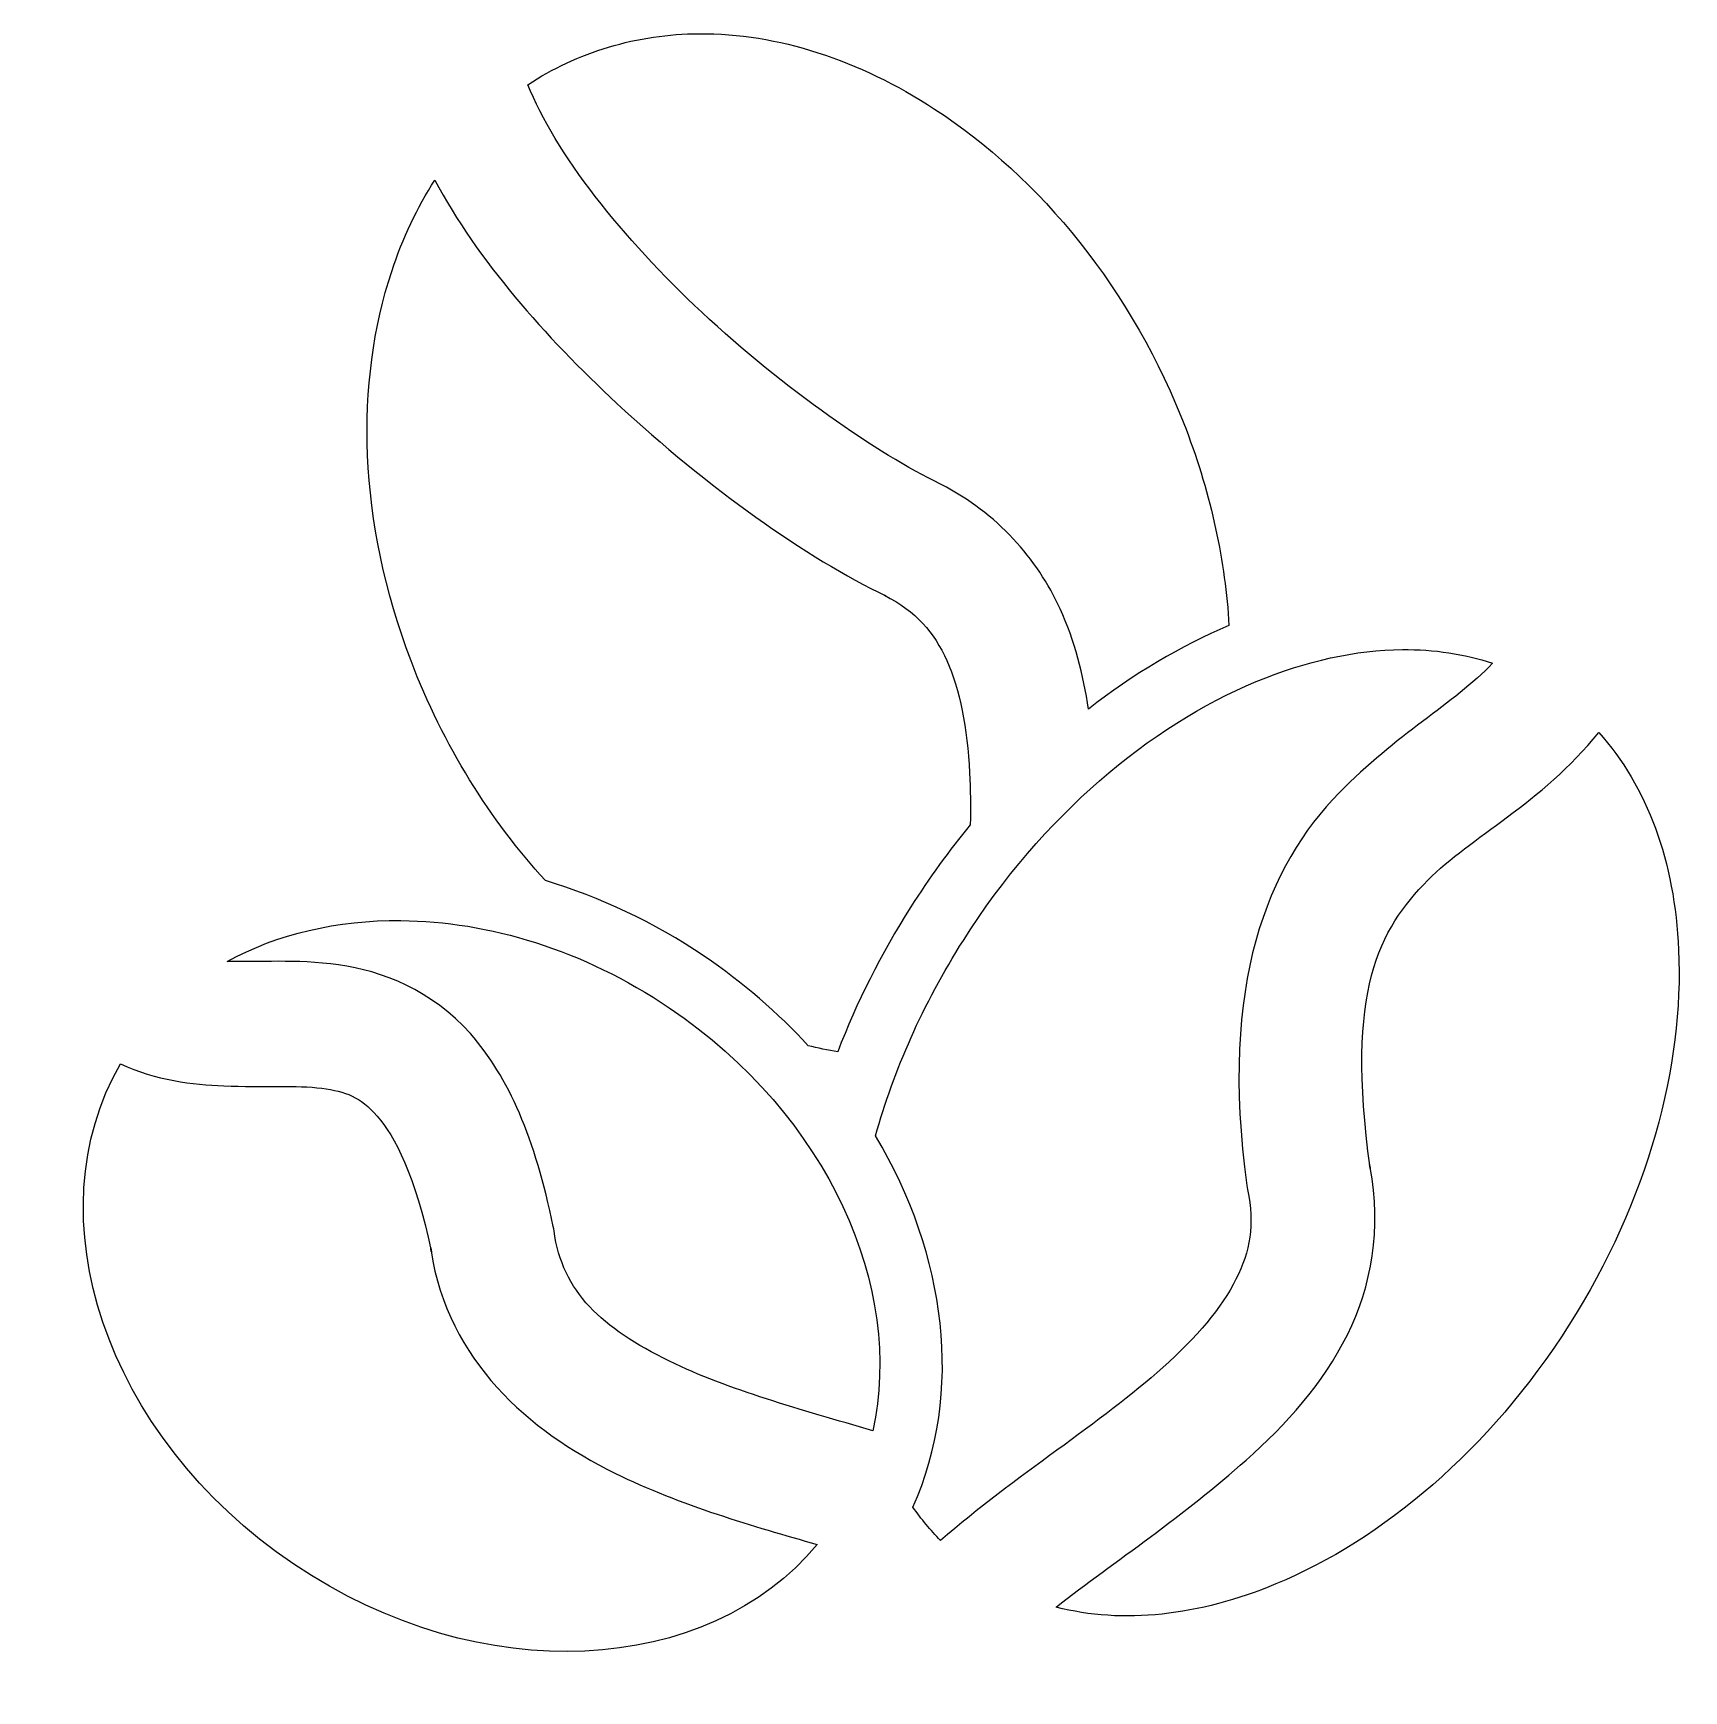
# Model space of a CAD drawing. Header units: centimetres. Extents: x -10.4 to 9.8, y -10.5 to 9.7.
import ezdxf

# ---------------------------------------------------------------- set-up
doc = ezdxf.new("R2010")
doc.units = ezdxf.units.CM
doc.header["$MEASUREMENT"] = 0
doc.layers.add('Layer 1', color=7, linetype='Continuous')

msp = doc.modelspace()

# ---------------------------------------------------------------- linework, layer by layer
at = {"layer": 'Layer 1'}
for points, knots in [([(-2.23309, 9.67131), (-2.60809, 9.6687), (-2.97828, 9.6154), (-3.3376, 9.50799), (-3.3376, 9.50799), (-3.69409, 9.40131), (-4.02249, 9.24668), (-4.32054, 9.04975), (-4.32054, 9.04975), (-3.99492, 8.22233), (-3.16366, 7.17201), (-2.20076, 6.27539), (-2.20076, 6.27539), (-1.19539, 5.33918), (-0.0426, 4.54376), (0.70187, 4.18504), (0.70187, 4.18504), (0.70187, 4.18504), (0.7106, 4.18082), (0.7106, 4.18082), (0.7106, 4.18082), (0.7106, 4.18082), (0.71916, 4.17648), (0.71916, 4.17648), (0.71916, 4.17648), (1.40329, 3.82501), (1.88763, 3.27185), (2.16721, 2.66164), (2.16721, 2.66164), (2.34727, 2.26872), (2.45214, 1.85716), (2.51328, 1.43877), (2.51328, 1.43877), (3.06146, 1.86635), (3.63933, 2.20876), (4.22682, 2.45725), (4.22682, 2.45725), (4.18212, 3.22935), (4.01227, 4.03897), (3.70293, 4.84965), (3.70293, 4.84965), (3.05413, 6.54986), (1.92091, 7.91863), (0.63753, 8.75339), (0.63753, 8.75339), (-0.28489, 9.35336), (-1.27479, 9.67796), (-2.23314, 9.6713), (-2.23314, 9.6713), (-2.23314, 9.6713), (-2.23309, 9.67131), (-2.23309, 9.67131)], [0, 0, 0, 0, 0.07142857, 0.07142857, 0.07142857, 0.07142857, 0.14285714, 0.14285714, 0.14285714, 0.14285714, 0.21428571, 0.21428571, 0.21428571, 0.21428571, 0.28571429, 0.28571429, 0.28571429, 0.28571429, 0.35714286, 0.35714286, 0.35714286, 0.35714286, 0.42857143, 0.42857143, 0.42857143, 0.42857143, 0.5, 0.5, 0.5, 0.5, 0.57142857, 0.57142857, 0.57142857, 0.57142857, 0.64285714, 0.64285714, 0.64285714, 0.64285714, 0.71428571, 0.71428571, 0.71428571, 0.71428571, 0.78571429, 0.78571429, 0.78571429, 0.78571429, 0.85714286, 0.85714286, 0.85714286, 0.85714286, 1, 1, 1, 1]), ([(-5.45506, 7.88739), (-5.67066, 7.55283), (-5.84748, 7.17981), (-5.98182, 6.7747), (-5.98182, 6.7747), (-6.43049, 5.4222), (-6.3941, 3.72562), (-5.74526, 2.02532), (-5.74526, 2.02532), (-5.35259, 0.9963), (-4.78227, 0.08897), (-4.10872, -0.65235), (-4.10872, -0.65235), (-3.44516, -0.85088), (-2.78886, -1.15761), (-2.17237, -1.5738), (-2.17237, -1.5738), (-1.69604, -1.89542), (-1.27158, -2.26354), (-0.90375, -2.66393), (-0.90375, -2.66393), (-0.7837, -2.69311), (-0.6636, -2.71799), (-0.54364, -2.73756), (-0.54364, -2.73756), (-0.31509, -2.14139), (-0.01844, -1.54825), (0.34712, -0.97283), (0.34712, -0.97283), (0.57285, -0.61761), (0.81586, -0.28322), (1.07283, 0.02895), (1.07283, 0.02895), (1.07587, 0.24789), (1.0741, 0.46003), (1.06368, 0.66257), (1.06368, 0.66257), (1.03543, 1.21033), (0.94772, 1.67882), (0.78706, 2.0294), (0.78706, 2.0294), (0.62648, 2.37998), (0.41725, 2.6249), (0.02551, 2.82612), (0.02551, 2.82612), (0.02551, 2.82612), (0.0428, 2.8176), (0.0428, 2.8176), (0.0428, 2.8176), (-0.92192, 3.2825), (-2.12662, 4.13206), (-3.23534, 5.16446), (-3.23534, 5.16446), (-4.11665, 5.98505), (-4.9342, 6.90423), (-5.45506, 7.88741), (-5.45506, 7.88741), (-5.45506, 7.88741), (-5.45506, 7.88739), (-5.45506, 7.88739)], [0, 0, 0, 0, 0.0625, 0.0625, 0.0625, 0.0625, 0.125, 0.125, 0.125, 0.125, 0.1875, 0.1875, 0.1875, 0.1875, 0.25, 0.25, 0.25, 0.25, 0.3125, 0.3125, 0.3125, 0.3125, 0.375, 0.375, 0.375, 0.375, 0.4375, 0.4375, 0.4375, 0.4375, 0.5, 0.5, 0.5, 0.5, 0.5625, 0.5625, 0.5625, 0.5625, 0.625, 0.625, 0.625, 0.625, 0.6875, 0.6875, 0.6875, 0.6875, 0.75, 0.75, 0.75, 0.75, 0.8125, 0.8125, 0.8125, 0.8125, 0.875, 0.875, 0.875, 0.875, 1, 1, 1, 1]), ([(6.34151, 2.16414), (5.77195, 2.1595), (5.16941, 2.02722), (4.55983, 1.77417), (4.55983, 1.77417), (3.25937, 1.23434), (1.9536, 0.14016), (0.98778, -1.37987), (0.98778, -1.37987), (0.4937, -2.15753), (0.13864, -2.96834), (-0.08211, -3.76333), (-0.08211, -3.76333), (0.78444, -5.2172), (0.99726, -6.88722), (0.37301, -8.28972), (0.37301, -8.28972), (0.47493, -8.43495), (0.58722, -8.57043), (0.70976, -8.69508), (0.70976, -8.69508), (1.62244, -7.90764), (2.67428, -7.25534), (3.42184, -6.5855), (3.42184, -6.5855), (3.83045, -6.21948), (4.13983, -5.85705), (4.31175, -5.5119), (4.31175, -5.5119), (4.48367, -5.16667), (4.54283, -4.84999), (4.45343, -4.41878), (4.45343, -4.41878), (4.45343, -4.41878), (4.4482, -4.39369), (4.4482, -4.39369), (4.4482, -4.39369), (4.4482, -4.39369), (4.44474, -4.36839), (4.44474, -4.36839), (4.44474, -4.36839), (4.10516, -1.91025), (4.70091, -0.46566), (5.56911, 0.4181), (5.56911, 0.4181), (6.26724, 1.12863), (6.96217, 1.50287), (7.44158, 1.99695), (7.44158, 1.99695), (7.09521, 2.11207), (6.72591, 2.16731), (6.3415, 2.16415), (6.3415, 2.16415), (6.3415, 2.16415), (6.34151, 2.16414), (6.34151, 2.16414)], [0, 0, 0, 0, 0.06666667, 0.06666667, 0.06666667, 0.06666667, 0.13333333, 0.13333333, 0.13333333, 0.13333333, 0.2, 0.2, 0.2, 0.2, 0.26666667, 0.26666667, 0.26666667, 0.26666667, 0.33333333, 0.33333333, 0.33333333, 0.33333333, 0.4, 0.4, 0.4, 0.4, 0.46666667, 0.46666667, 0.46666667, 0.46666667, 0.53333333, 0.53333333, 0.53333333, 0.53333333, 0.6, 0.6, 0.6, 0.6, 0.66666667, 0.66666667, 0.66666667, 0.66666667, 0.73333333, 0.73333333, 0.73333333, 0.73333333, 0.8, 0.8, 0.8, 0.8, 0.86666667, 0.86666667, 0.86666667, 0.86666667, 1, 1, 1, 1]), ([(8.73438, 1.1541), (8.03313, 0.28249), (7.16856, -0.12009), (6.652, -0.64588), (6.652, -0.64588), (6.05844, -1.25006), (5.6487, -1.97733), (5.94716, -4.15021), (5.94716, -4.15021), (6.09087, -4.88899), (5.96458, -5.59851), (5.67062, -6.18869), (5.67062, -6.18869), (5.37135, -6.78946), (4.92383, -7.27797), (4.43489, -7.7161), (4.43489, -7.7161), (3.69219, -8.38159), (2.83546, -8.95145), (2.11877, -9.5074), (2.11877, -9.5074), (2.93156, -9.71854), (3.85693, -9.61636), (4.79918, -9.22517), (4.79918, -9.22517), (6.09964, -8.68542), (7.4055, -7.59116), (8.37123, -6.07113), (8.37123, -6.07113), (9.33709, -4.55106), (9.77289, -2.90402), (9.70914, -1.49747), (9.70914, -1.49747), (9.66039, -0.42177), (9.32815, 0.49994), (8.73443, 1.15405), (8.73443, 1.15405), (8.73443, 1.15405), (8.73438, 1.1541), (8.73438, 1.1541)], [0, 0, 0, 0, 0.09090909, 0.09090909, 0.09090909, 0.09090909, 0.18181818, 0.18181818, 0.18181818, 0.18181818, 0.27272727, 0.27272727, 0.27272727, 0.27272727, 0.36363636, 0.36363636, 0.36363636, 0.36363636, 0.45454545, 0.45454545, 0.45454545, 0.45454545, 0.54545455, 0.54545455, 0.54545455, 0.54545455, 0.63636364, 0.63636364, 0.63636364, 0.63636364, 0.72727273, 0.72727273, 0.72727273, 0.72727273, 0.81818182, 0.81818182, 0.81818182, 0.81818182, 1, 1, 1, 1]), ([(-5.86928, -1.13841), (-6.64445, -1.13141), (-7.37468, -1.30139), (-7.98927, -1.63629), (-7.98927, -1.63629), (-7.98505, -1.63642), (-7.98138, -1.63671), (-7.97717, -1.63684), (-7.97717, -1.63684), (-7.61326, -1.6497), (-7.15641, -1.60677), (-6.63041, -1.67859), (-6.63041, -1.67859), (-6.10445, -1.75044), (-5.48829, -1.98928), (-5.02153, -2.51744), (-5.02153, -2.51744), (-4.55473, -3.04555), (-4.23468, -3.79429), (-4.01173, -4.86957), (-4.01173, -4.86957), (-4.01173, -4.86957), (-4.00646, -4.89462), (-4.00646, -4.89462), (-4.00646, -4.89462), (-4.00646, -4.89462), (-4.003, -4.92001), (-4.003, -4.92001), (-4.003, -4.92001), (-3.89956, -5.67026), (-3.42167, -6.1043), (-2.59316, -6.51067), (-2.59316, -6.51067), (-1.88626, -6.85742), (-0.97867, -7.10503), (-0.11718, -7.35711), (-0.11718, -7.35711), (0.26866, -5.62822), (-0.64681, -3.51957), (-2.59708, -2.20292), (-2.59708, -2.20292), (-3.64866, -1.49298), (-4.80137, -1.14809), (-5.86919, -1.13843), (-5.86919, -1.13843), (-5.86919, -1.13843), (-5.86928, -1.13841), (-5.86928, -1.13841)], [0, 0, 0, 0, 0.07692308, 0.07692308, 0.07692308, 0.07692308, 0.15384615, 0.15384615, 0.15384615, 0.15384615, 0.23076923, 0.23076923, 0.23076923, 0.23076923, 0.30769231, 0.30769231, 0.30769231, 0.30769231, 0.38461538, 0.38461538, 0.38461538, 0.38461538, 0.46153846, 0.46153846, 0.46153846, 0.46153846, 0.53846154, 0.53846154, 0.53846154, 0.53846154, 0.61538462, 0.61538462, 0.61538462, 0.61538462, 0.69230769, 0.69230769, 0.69230769, 0.69230769, 0.76923077, 0.76923077, 0.76923077, 0.76923077, 0.84615385, 0.84615385, 0.84615385, 0.84615385, 1, 1, 1, 1]), ([(-9.28817, -2.88614), (-10.35375, -4.72171), (-9.49918, -7.41519), (-7.1753, -8.98413), (-7.1753, -8.98413), (-4.88874, -10.5279), (-2.12417, -10.34514), (-0.7936, -8.74377), (-0.7936, -8.74377), (-1.57101, -8.52222), (-2.45232, -8.27065), (-3.26169, -7.87368), (-3.26169, -7.87368), (-4.30535, -7.36176), (-5.30009, -6.50153), (-5.50081, -5.16557), (-5.50081, -5.16557), (-5.69196, -4.25053), (-5.94737, -3.76222), (-6.15905, -3.52271), (-6.15905, -3.52271), (-6.37158, -3.28206), (-6.5373, -3.22353), (-6.83585, -3.18284), (-6.83585, -3.18284), (-7.1344, -3.14202), (-7.54469, -3.17116), (-8.0306, -3.15404), (-8.0306, -3.15404), (-8.40927, -3.14071), (-8.85355, -3.08636), (-9.28818, -2.88619), (-9.28818, -2.88619), (-9.28818, -2.88619), (-9.28817, -2.88614), (-9.28817, -2.88614)], [0, 0, 0, 0, 0.1, 0.1, 0.1, 0.1, 0.2, 0.2, 0.2, 0.2, 0.3, 0.3, 0.3, 0.3, 0.4, 0.4, 0.4, 0.4, 0.5, 0.5, 0.5, 0.5, 0.6, 0.6, 0.6, 0.6, 0.7, 0.7, 0.7, 0.7, 0.8, 0.8, 0.8, 0.8, 1, 1, 1, 1]), ([(5.94716, -4.15021), (5.94463, -4.13693), (5.94261, -4.12373), (5.93982, -4.11045), (5.93982, -4.11045), (5.93982, -4.11045), (5.94859, -4.16076), (5.94859, -4.16076), (5.94859, -4.16076), (5.94817, -4.15718), (5.94775, -4.1538), (5.9472, -4.15022), (5.9472, -4.15022), (5.9472, -4.15022), (5.94716, -4.15021), (5.94716, -4.15021)], [0, 0, 0, 0, 0.2, 0.2, 0.2, 0.2, 0.4, 0.4, 0.4, 0.4, 0.6, 0.6, 0.6, 0.6, 1, 1, 1, 1]), ([(-5.50077, -5.16553), (-5.49984, -5.16975), (-5.49891, -5.17363), (-5.49803, -5.17789), (-5.49803, -5.17789), (-5.49803, -5.17789), (-5.50676, -5.12746), (-5.50676, -5.12746), (-5.50676, -5.12746), (-5.50499, -5.14028), (-5.50267, -5.15276), (-5.50073, -5.16558), (-5.50073, -5.16558), (-5.50073, -5.16558), (-5.50077, -5.16553), (-5.50077, -5.16553)], [0, 0, 0, 0, 0.2, 0.2, 0.2, 0.2, 0.4, 0.4, 0.4, 0.4, 0.6, 0.6, 0.6, 0.6, 1, 1, 1, 1])]:
    msp.add_open_spline(points, degree=3, knots=knots, dxfattribs=at)

doc.saveas('drawing.dxf')
